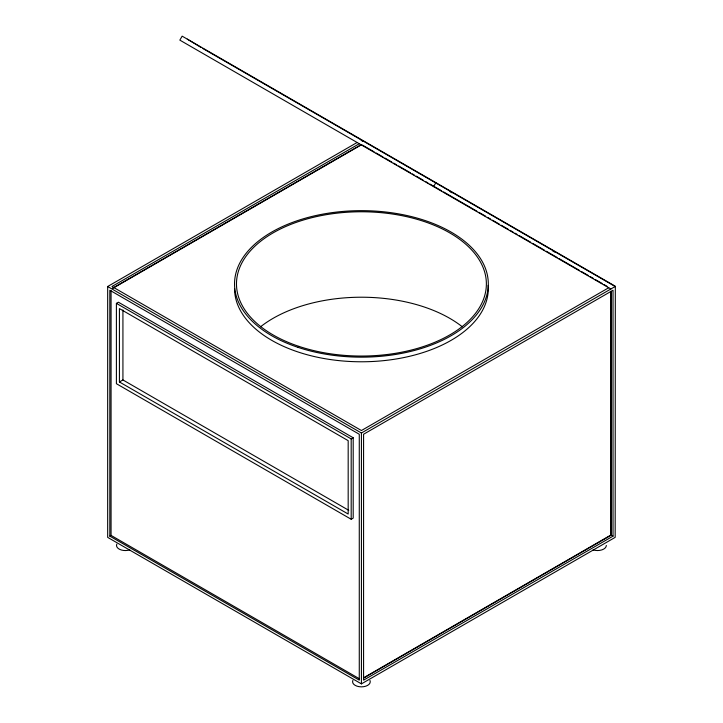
<?xml version="1.0" encoding="UTF-8"?>
<svg xmlns="http://www.w3.org/2000/svg" width="723" height="723" viewBox="0 0 723 723"><rect width="100%" height="100%" fill="white"/><g stroke="black" fill="none" stroke-linecap="round" stroke-linejoin="round"><path stroke-width="1.08" d="M187.32 39.132L200.795 47.32M433.601 186.633L435.897 182.648M610.881 288.992L179.846 40.127L182.142 36.15L615.327 286.245L615.174 537.37L361.428 683.868L107.673 537.37L107.673 286.507L357.126 142.485M359.277 143.723L111.975 286.507L361.428 430.528L608.73 287.745M112.951 287.962L361.428 144.51M112.797 288.341L361.274 144.88M116.403 303.362L118.409 302.214L353.195 437.758L353.195 518.102L351.188 519.259L116.403 383.705L116.403 303.362L351.188 438.915L353.195 437.758M119.422 381.97L348.179 514.035L348.179 440.659L119.422 308.594L119.422 381.97L122.928 379.946L348.739 510.321M109.824 536.132L359.277 680.144L359.277 434.252L109.824 290.23L109.824 536.132L111.071 535.409L359.548 678.861M107.673 286.507L361.428 433.005L615.174 286.507L202.711 48.432M364.509 677.297L610.049 535.535M363.777 678.011L611.278 535.119L611.278 291.477M613.032 536.132L363.579 680.144L363.579 434.252L613.032 290.23L613.032 536.132L611.025 534.975L611.025 291.333M361.166 140.325L363.118 141.455M450.086 191.658L452.038 192.788M552.77 250.944L554.722 252.074M362.404 145.07L374.143 151.848M376.096 152.978L382.946 156.927M384.907 158.057L391.749 162.015M393.71 163.145L396.647 164.835M398.599 165.965L410.339 172.743M412.291 173.872L414.252 175.002M416.204 176.132L423.054 180.09M425.992 181.78L427.944 182.91M429.905 184.04L441.645 190.818M443.597 191.947L476.855 211.152M478.816 212.282L485.666 216.231M487.618 217.361L490.555 219.06M492.508 220.19L499.358 224.139M501.319 225.269L508.161 229.227M510.122 230.357L513.05 232.047M515.011 233.177L516.963 234.306M518.924 235.436L530.664 242.214M532.616 243.344L544.356 250.122M546.317 251.252L557.072 257.46M559.033 258.59L579.575 270.456M581.536 271.586L588.377 275.535M590.339 276.665L593.267 278.364M595.228 279.494L602.078 283.443M604.03 284.573L606.968 286.272M610.781 291.306L610.781 534.948M361.428 433.005L361.428 683.868M351.188 438.915L351.188 519.259M122.928 309.959L122.928 379.946M111.071 290.637L111.071 535.409M488.179 285.35A126.877 73.249 0 0 1 364.175 361.762A126.877 73.249 0 0 1 234.55 288.531M260.506 326.823A124.943 72.137 0 0 1 462.34 326.823M606.335 545.449A8.839 5.106 0 0 1 593.077 549.869M129.769 549.869A8.839 5.106 0 0 1 119.973 549.498A8.839 5.106 0 0 1 116.81 544.13M369.959 680.424A8.839 5.106 0 0 1 361.428 686.85A8.839 5.106 0 0 1 352.887 680.424M297.984 347.347A126.877 73.249 0 0 0 488.305 283.904A126.877 73.249 0 0 0 297.984 220.47A126.877 73.249 0 0 0 297.984 347.347M298.951 346.38A124.943 72.137 0 0 0 486.371 283.904A124.943 72.137 0 0 0 298.951 221.437A124.943 72.137 0 0 0 298.951 346.38"/></g></svg>
